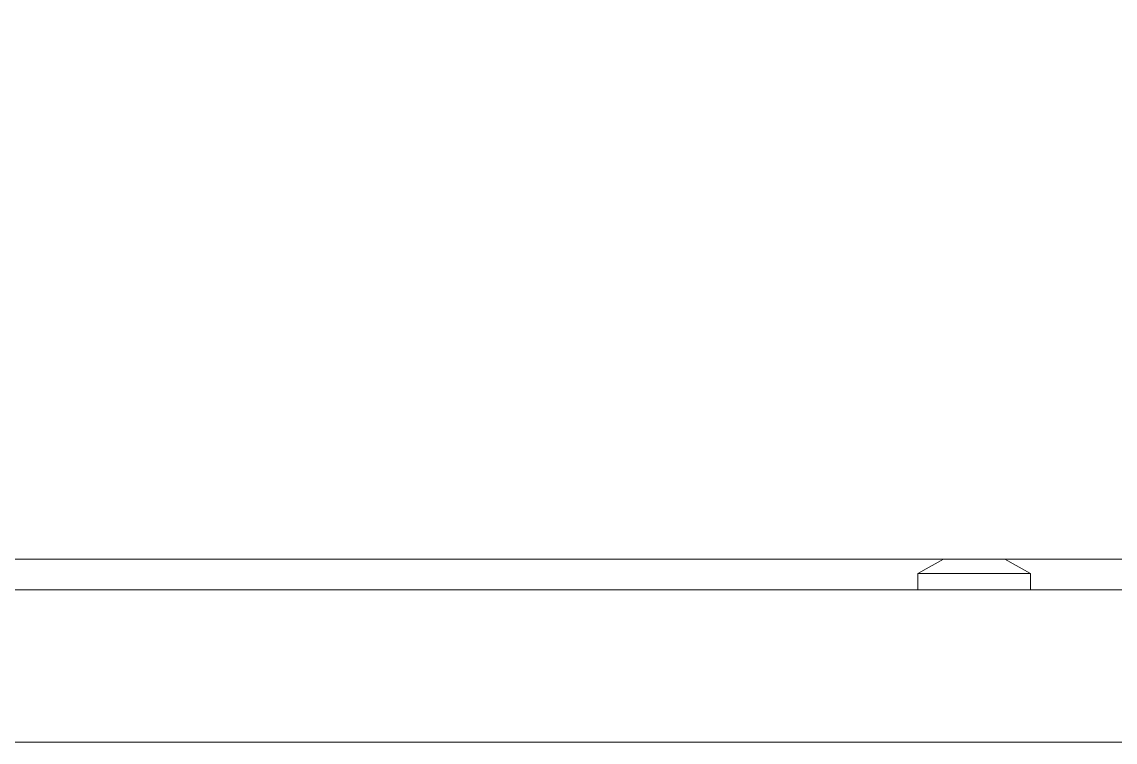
# Model space of a CAD drawing. Header units: centimetres. Extents: x -84 to 84, y -59 to 59.
# Drawn here: x -53.48 to -42.81, y -43.83 to -36.8 of the extents above; entities that cross this region are included whole.
import ezdxf

# ---------------------------------------------------------------- set-up
doc = ezdxf.new("R2010")
doc.units = ezdxf.units.CM
doc.header["$MEASUREMENT"] = 0
doc.layers.add('layer 1', color=7, linetype='Continuous')

msp = doc.modelspace()

# ---------------------------------------------------------------- linework, layer by layer
at = {"layer": 'layer 1', "color": 250, "lineweight": 20}
msp.add_open_spline([(69.88936, -40.77984), (70.99289, -39.2587), (71.50885, -38.55168), (72.613, -37.02968), (72.613, -37.02968), (72.77094, -36.81196), (72.89012, -36.79535), (72.94823, -36.83316), (72.94823, -36.83316), (73.01214, -36.88393), (73.00004, -37.00706), (72.85093, -37.2126), (72.85093, -37.2126), (72.85093, -37.2126), (70.13043, -40.95844), (70.13043, -40.95844), (70.13043, -40.95844), (70.13043, -40.95844), (70.12801, -40.95668), (70.12801, -40.95668), (70.12801, -40.95668), (69.49025, -41.81527), (68.50593, -42.36796), (67.31672, -42.34152), (67.31672, -42.34152), (67.31672, -42.34152), (-73.66862, -42.34152), (-73.66862, -42.34152), (-73.66862, -42.34152), (-73.95708, -42.34152), (-74.18329, -42.32763), (-74.18329, -42.20146), (-74.18329, -42.20146), (-74.18329, -42.06525), (-73.97313, -42.0411), (-73.69688, -42.0411), (-73.69688, -42.0411), (-73.69688, -42.0411), (67.31672, -42.0411), (67.31672, -42.0411), (67.31672, -42.0411), (67.31672, -42.0411), (67.3846, -42.03998), (67.3846, -42.03998), (67.3846, -42.03998), (68.50203, -42.02154), (69.27938, -41.5315), (69.883, -40.77522), (69.883, -40.77522), (69.883, -40.77522), (69.88936, -40.77984), (69.88936, -40.77984)], degree=3, knots=[0, 0, 0, 0, 0.07142857, 0.07142857, 0.07142857, 0.07142857, 0.14285714, 0.14285714, 0.14285714, 0.14285714, 0.21428571, 0.21428571, 0.21428571, 0.21428571, 0.28571429, 0.28571429, 0.28571429, 0.28571429, 0.35714286, 0.35714286, 0.35714286, 0.35714286, 0.42857143, 0.42857143, 0.42857143, 0.42857143, 0.5, 0.5, 0.5, 0.5, 0.57142857, 0.57142857, 0.57142857, 0.57142857, 0.64285714, 0.64285714, 0.64285714, 0.64285714, 0.71428571, 0.71428571, 0.71428571, 0.71428571, 0.78571429, 0.78571429, 0.78571429, 0.78571429, 0.85714286, 0.85714286, 0.85714286, 0.85714286, 1, 1, 1, 1], dxfattribs=at)
at = {"layer": 'layer 1', "color": 9, "lineweight": 20}
msp.add_open_spline([(-73.69688, -42.0411), (-73.69688, -42.0411), (67.31671, -42.0411), (67.31671, -42.0411), (67.31671, -42.0411), (67.31671, -42.0411), (67.31671, -42.34152), (67.31671, -42.34152), (67.31671, -42.34152), (67.31671, -42.34152), (-73.66862, -42.34152), (-73.66862, -42.34152), (-73.66862, -42.34152), (-73.95707, -42.34152), (-74.18328, -42.32763), (-74.18328, -42.20146), (-74.18328, -42.20146), (-74.18328, -42.06525), (-73.97313, -42.0411), (-73.69688, -42.0411)], degree=3, knots=[0, 0, 0, 0, 0.16666667, 0.16666667, 0.16666667, 0.16666667, 0.33333333, 0.33333333, 0.33333333, 0.33333333, 0.5, 0.5, 0.5, 0.5, 0.66666667, 0.66666667, 0.66666667, 0.66666667, 1, 1, 1, 1], dxfattribs=at)
at = {"layer": 'layer 1', "color": 250, "lineweight": 20}
for points in [[(-44.48331, -42.04129), (-44.48331, -42.04129), (-44.7333, -42.18213), (-44.7333, -42.18213)], [(-43.8833, -42.04129), (-43.8833, -42.04129), (-43.6333, -42.18346), (-43.6333, -42.18346)]]:
    msp.add_open_spline(points, degree=3, dxfattribs=at)
at = {"layer": 'layer 1', "color": 253, "lineweight": 20}
msp.add_open_spline([(-44.7333, -42.34222), (-44.7333, -42.34222), (-43.6333, -42.34222), (-43.6333, -42.34222), (-43.6333, -42.34222), (-43.6333, -42.34222), (-43.6333, -42.18222), (-43.6333, -42.18222), (-43.6333, -42.18222), (-43.6333, -42.18222), (-44.7333, -42.18222), (-44.7333, -42.18222), (-44.7333, -42.18222), (-44.7333, -42.18222), (-44.7333, -42.34222), (-44.7333, -42.34222)], degree=3, knots=[0, 0, 0, 0, 0.2, 0.2, 0.2, 0.2, 0.4, 0.4, 0.4, 0.4, 0.6, 0.6, 0.6, 0.6, 1, 1, 1, 1], dxfattribs=at)
at = {"layer": 'layer 1', "color": 155, "lineweight": 9}
msp.add_open_spline([(-74.18329, -43.82909), (-74.18329, -43.82909), (-5.4004, -43.82909), (-5.4004, -43.82909)], degree=3, dxfattribs=at)

doc.saveas('drawing.dxf')
